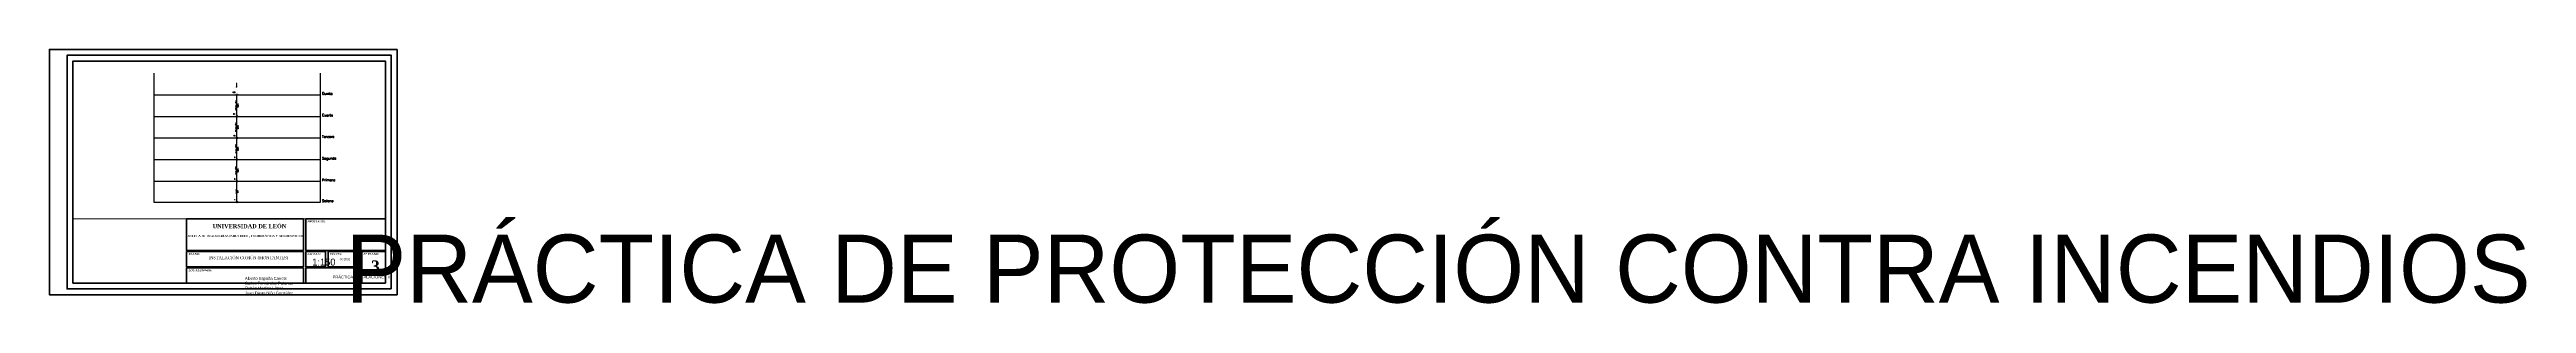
# Paper-space layout 'Montantes' of a CAD drawing. Header units: metres. Extents: x -11 to 2105, y -42 to 175.
# The model-space entities are those that its viewports show. They can reach past a viewport. Long polylines and large blocks are cut down to what shows.
import ezdxf
from ezdxf.enums import TextEntityAlignment as Align

# ---------------------------------------------------------------- set-up
doc = ezdxf.new("R2018")
doc.units = ezdxf.units.M
doc.header["$LTSCALE"] = 12.7
doc.layers.get('0').update_dxf_attribs({"linetype": 'CONTINUOUS'})
doc.layers.add('CAJETÍN_bloque', color=7, linetype='CONTINUOUS', lineweight=70)
doc.layers.add('CAPA DE TEXTOS', color=250, linetype='CONTINUOUS', lineweight=18)
for name, color, linetype in [('FORMATO DE LÁMINA', 7, 'CONTINUOUS'), ('TEXTO_NUDOS', 7, 'CONTINUOUS'), ('TEXTO_RAMAS', 7, 'CONTINUOUS'), ('UNIFILAR', 7, 'CONTINUOUS')]:
    doc.layers.add(name, color=color, linetype=linetype)
doc.layers.add('VENTANAS', color=250, linetype='CONTINUOUS', plot=False)
doc.styles.add('ROMANS', font='Romans', dxfattribs={"height": 0.0635})
doc.styles.add('Times New Roman 1.8 mm', font='times.ttf')
doc.styles.add('Times New Roman 2.5 mm', font='times.ttf', dxfattribs={"height": 0.0635})
doc.styles.add('TMR  1.8 mm Negrita', font='timesbd.ttf')
doc.styles.add('TMR 10 mm Negrita', font='timesbd.ttf', dxfattribs={"height": 0.254})
doc.styles.add('TMR 3.5 mm Negrita', font='timesbd.ttf', dxfattribs={"height": 0.0889})
doc.styles.add('TNR 1.8 mm cursiva negrita', font='timesbi.ttf')

# ---------------------------------------------------------------- blocks, each defined once
blk = doc.blocks.new('*U34')
at = {"layer": 'CAJETÍN_bloque'}
for points in [[(240, 65), (340, 65), (340, 38), (240, 38)], [(410, 65), (342, 65), (342, 38), (410, 38)], [(240, 37), (340, 37), (340, 24), (240, 24)], [(240, 23), (340, 23), (340, 10), (240, 10)], [(342, 37), (359, 37), (359, 24), (342, 24)], [(342, 10), (388, 10), (388, 23), (342, 23)], [(361, 37), (388, 37), (388, 24), (361, 24)], [(390, 37), (410, 37), (410, 10), (390, 10)]]:
    blk.add_lwpolyline(points, close=True, dxfattribs=at)
at = {"layer": 'FORMATO DE LÁMINA', "lineweight": 35}
blk.add_lwpolyline([(420, 210), (420, 0), (123, 0), (123, 210)], close=True, dxfattribs=at)
at = {"layer": 'FORMATO DE LÁMINA', "lineweight": 50}
blk.add_lwpolyline([(415, 5), (138, 5), (138, 205), (415, 205)], close=True, dxfattribs=at)
at = {"layer": 'FORMATO DE LÁMINA', "lineweight": 70, "ltscale": 25}
blk.add_lwpolyline([(143, 10), (143, 200), (410, 200), (410, 10)], close=True, dxfattribs=at)
at = {"layer": 'CAPA DE TEXTOS', "style": 'TNR 1.8 mm cursiva negrita'}
for s, p in [('PROYECTO:', (343.4, 62)), ('PLANO:', (241.8, 34)), ('LOS ALUMNOS:', (241.8, 20.1)), ('ESCALA:', (343.4, 34)), ('FECHA:', (362.6, 34)), ('Nº PLANO:', (391.3, 34))]:
    blk.add_text(s, height=1.8, dxfattribs=at).set_placement(p)
at = {"layer": 'CAPA DE TEXTOS', "style": 'TMR  1.8 mm Negrita'}
blk.add_text('ESCUELA DE INGENIERÍAS INDUSTRIAL, INFORMÁTICA Y AEROESPACIAL', height=1.8, dxfattribs=at).set_placement((290, 48.9), align=Align.BOTTOM_CENTER)
at = {"layer": 'CAPA DE TEXTOS', "style": 'TMR 3.5 mm Negrita'}
blk.add_text('UNIVERSIDAD DE LEÓN', height=3.5, dxfattribs=at).set_placement((293.9, 60.5), align=Align.TOP_CENTER)
at = {"layer": 'CAPA DE TEXTOS', "lineweight": 30, "flags": 104}
for tag, height, p in [('PROYECTO', 2.5, (376, 51.5)), ('ELALUMNO', 1.5, (290, 15.3)), ('TRABAJO', 1.8, (365, 16.5))]:
    blk.add_attdef(tag, text='', height=height, dxfattribs=at).set_placement(p, align=Align.MIDDLE_CENTER)
at = {"layer": 'CAPA DE TEXTOS', "style": 'Times New Roman 2.5 mm'}
blk.add_attdef('PLANO', text='', height=2.5, dxfattribs=at).set_placement((292.9, 30.5), align=Align.CENTER)
blk.add_attdef('ESCALA', text='', height=1.8, dxfattribs=at).set_placement((337.1, 31), (347.4, 31), align=Align.FIT)
at = {"layer": 'CAPA DE TEXTOS'}
for tag, height, style, p in [('FECHA', 1.8, 'Times New Roman 1.8 mm', (375.4, 30.5)), ('Nº', 10, 'TMR 10 mm Negrita', (401.5, 24.4))]:
    blk.add_attdef(tag, text='', height=height, dxfattribs=dict(at, style=style)).set_placement(p, align=Align.MIDDLE_CENTER)
blk = doc.blocks.new('CONEXION_PLANTAS_IPCI')
at = {"color": 0, "linetype": 'Continuous'}
blk.add_circle((-0.004736, -0.005671), 1.5, dxfattribs=at)
for points in [[(-1.499779, 0.11617), (-1.504474, -0.033694), (0.363297, -1.459821), (0.216286, -1.489298)], [(-1.480147, 0.264817), (-1.499779, 0.11617), (0.506632, -1.415814), (0.363297, -1.459821)], [(-1.445772, 0.410761), (-1.480147, 0.264817), (0.644856, -1.357718), (0.506632, -1.415814)], [(-1.396999, 0.552544), (-1.445772, 0.410761), (0.77659, -1.286112), (0.644856, -1.357718)], [(-1.334315, 0.688749), (-1.396999, 0.552544), (0.900518, -1.201713), (0.77659, -1.286112)], [(-1.258346, 0.818016), (-1.334315, 0.688749), (1.0154, -1.105363), (0.900518, -1.201713)], [(-1.169852, 0.939054), (-1.258346, 0.818016), (1.047775, -1.074419), (1.0154, -1.105363)], [(-1.069716, 1.050651), (-1.169852, 0.939054), (-0.004736, -0.005671), (1.047775, -1.074419)], [(-1.504474, -0.033694), (-1.494184, -0.183278), (0.216286, -1.489298), (0.067066, -1.503952)], [(-1.494184, -0.183278), (-1.469012, -0.331087), (0.067066, -1.503952), (-0.082871, -1.503635)], [(-1.469012, -0.331087), (-1.429209, -0.475645), (-0.082871, -1.503635), (-0.232027, -1.488351)], [(-1.429209, -0.475645), (-1.375174, -0.615507), (-0.232027, -1.488351), (-0.378913, -1.458252)], [(-1.375174, -0.615507), (-1.307445, -0.749276), (-0.378913, -1.458252), (-0.52206, -1.41364)], [(-1.307445, -0.749276), (-1.226701, -0.875615), (-0.52206, -1.41364), (-0.660037, -1.35496)], [(-1.226701, -0.875615), (-1.133746, -0.993262), (-0.660037, -1.35496), (-0.791468, -1.282798)], [(-1.133746, -0.993262), (-1.029511, -1.101041), (-0.791468, -1.282798), (-0.915037, -1.197876)]]:
    blk.add_solid(points, dxfattribs=at)

msp = doc.modelspace()

# ---------------------------------------------------------------- linework, layer by layer
at = {"color": 7, "linetype": 'Continuous'}
for p, q in [((1.14, 18.11), (1.14, 15.33)), ((22.51, 15.33), (22.51, 18.11)), ((1.14, 15.33), (1.14, 12.55)), ((1.14, 15.33), (22.51, 15.33)), ((22.51, 12.55), (22.51, 15.33)), ((1.14, 12.55), (1.14, 9.77)), ((1.14, 12.55), (22.51, 12.55)), ((1.14, 9.77), (1.14, 7)), ((1.14, 9.77), (22.51, 9.77)), ((22.51, 9.77), (22.51, 12.55)), ((22.51, 7), (22.51, 9.77)), ((1.14, 7), (1.14, 4.22)), ((1.14, 7), (22.51, 7)), ((22.51, 4.22), (22.51, 7)), ((1.14, 4.22), (1.14, 1.55)), ((1.14, 4.22), (22.51, 4.22)), ((22.51, 1.55), (22.51, 4.22)), ((1.14, 1.55), (22.51, 1.55))]:
    msp.add_line(p, q, dxfattribs=at)
at = {"layer": 'UNIFILAR', "color": 94, "linetype": 'Continuous'}
for p, q in [((11.81, 13.89), (11.82, 13.94)), ((11.82, 12.64), (11.82, 15.24)), ((11.84, 13.89), (11.82, 13.94)), ((11.81, 11.11), (11.82, 11.16)), ((11.82, 9.86), (11.82, 12.46)), ((11.84, 11.11), (11.82, 11.16)), ((11.82, 7.08), (11.82, 9.69)), ((11.81, 8.33), (11.82, 8.38)), ((11.84, 8.33), (11.82, 8.38)), ((11.82, 4.31), (11.82, 6.91)), ((11.81, 5.55), (11.82, 5.61)), ((11.84, 5.55), (11.82, 5.61)), ((11.82, 1.63), (11.82, 4.13)), ((11.81, 2.83), (11.82, 2.88)), ((11.84, 2.83), (11.82, 2.88))]:
    msp.add_line(p, q, dxfattribs=at)

# ---------------------------------------------------------------- block references
at = {"layer": 'UNIFILAR', "color": 94, "linetype": 'Continuous', "xscale": 0.0587734627678, "yscale": 0.0587734627678, "zscale": 1.06860841396}
for p in [(11.82, 15.33), (11.82, 12.55), (11.82, 9.77), (11.82, 7), (11.82, 4.22), (11.82, 1.55)]:
    msp.add_blockref('CONEXION_PLANTAS_IPCI', p, dxfattribs=at)

# ---------------------------------------------------------------- texts
at = {"color": 7, "linetype": 'Continuous', "style": 'ROMANS'}
msp.add_text('Colector', height=0.107, rotation=90, dxfattribs=at).set_placement((11.82, 16.27))
for s, p in [('Quinta', (22.72, 15.33)), ('Cuarta', (22.72, 12.55)), ('Tercera', (22.72, 9.77)), ('Segunda', (22.72, 7)), ('Primera', (22.72, 4.22)), ('Sotano', (22.72, 1.55))]:
    msp.add_text(s, height=0.321, dxfattribs=at).set_placement(p)
at = {"layer": 'TEXTO_NUDOS', "color": 94, "linetype": 'Continuous', "style": 'ROMANS'}
for s, p in [('123', (11.59, 15.56)), ('84', (11.59, 12.78)), ('45', (11.59, 10)), ('6', (11.59, 7.23)), ('5', (11.59, 4.45)), ('4', (11.59, 1.78))]:
    msp.add_text(s, height=0.139, dxfattribs=at).set_placement(p, align=Align.RIGHT)
at = {"layer": 'TEXTO_RAMAS', "color": 94, "linetype": 'Continuous', "style": 'ROMANS'}
for s, height, p in [('122 Ø1 1/4"', 0.1389, (11.77, 13.94)), ('83 Ø1 1/2"', 0.139, (11.77, 11.16)), ('44 Ø1 1/2"', 0.139, (11.77, 8.38)), ('5 Ø1 1/2"', 0.139, (11.77, 5.61)), ('4 Ø1 1/2"', 0.0834, (11.77, 2.88))]:
    msp.add_text(s, height=height, rotation=90, dxfattribs=at).set_placement(p, align=Align.CENTER)
for s, height, p in [('2.6m', 0.139, (11.88, 13.94)), ('2.6m', 0.139, (11.88, 11.16)), ('2.6m', 0.139, (11.88, 8.38)), ('2.6m', 0.139, (11.88, 5.61)), ('2.5m', 0.0834, (11.88, 2.88))]:
    msp.add_text(s, height=height, rotation=90, dxfattribs=at).set_placement(p, align=Align.TOP_CENTER)

psp = doc.layouts.new('Montantes')

# ---------------------------------------------------------------- block references
at = {"layer": 'FORMATO DE LÁMINA'}
ref = psp.add_blockref('*U34', (-134.5, -34.6), dxfattribs=at)
ref.add_attrib('PLANO', 'INSTALACIÓN COMÚN (MONTANTES)', dxfattribs={"layer": 'CAPA DE TEXTOS', "height": 2.5, "style": 'Times New Roman 2.5 mm'}).set_placement((158.5, -4.1), align=Align.CENTER)
lines = psp.add_mtext('Alberto España Carrete\\PCarlos Fernández Palanca\\PRubén Modino López\\PJuan Diego Niño González', dxfattribs={"layer": 'CAPA DE TEXTOS', "insert": (155.5, -19.3), "char_height": 2.5, "attachment_point": 1})
ref.add_attrib('ELALUMNO', '', (155.5, -19.3), dxfattribs={"flags": 104}).embed_mtext(lines)
lines = psp.add_mtext('PRÁCTICA DE PROTECCIÓN CONTRA INCENDIOS', dxfattribs={"layer": 'CAPA DE TEXTOS', "insert": (241.5, 16.9), "char_height": 58.173, "attachment_point": 1})
ref.add_attrib('PROYECTO', '', (241.5, 16.9), dxfattribs={"flags": 104}).embed_mtext(lines)
ref.add_attrib('FECHA', '06/2026', dxfattribs={"layer": 'CAPA DE TEXTOS', "height": 1.8, "style": 'Times New Roman 1.8 mm'}).set_placement((241, -4.1), align=Align.MIDDLE_CENTER)
ref.add_attrib('Nº', '3', dxfattribs={"layer": 'CAPA DE TEXTOS', "height": 10, "style": 'TMR 10 mm Negrita'}).set_placement((267, -10.2), align=Align.MIDDLE_CENTER)
lines = psp.add_mtext('PRÁCTICA INSTALACIONES II', dxfattribs={"layer": 'CAPA DE TEXTOS', "insert": (230.5, -18.1), "char_height": 2.5, "attachment_point": 1})
ref.add_attrib('TRABAJO', '', (230.5, -18.1), dxfattribs={"flags": 104}).embed_mtext(lines)
lines = psp.add_mtext('1:150', dxfattribs={"layer": 'CAPA DE TEXTOS', "insert": (213, -3.6), "char_height": 5.95, "attachment_point": 1})
ref.add_attrib('ESCALA', '', (213, -3.6), dxfattribs={"flags": 104}).embed_mtext(lines)

# ---------------------------------------------------------------- viewports
at = {"layer": 'VENTANAS', "linetype": 'Continuous'}
psp.add_viewport(center=(142, 97.9), size=(267, 135), view_center_point=(10.81, 9.51), view_height=20.25, dxfattribs=at)

doc.saveas('drawing.dxf')
